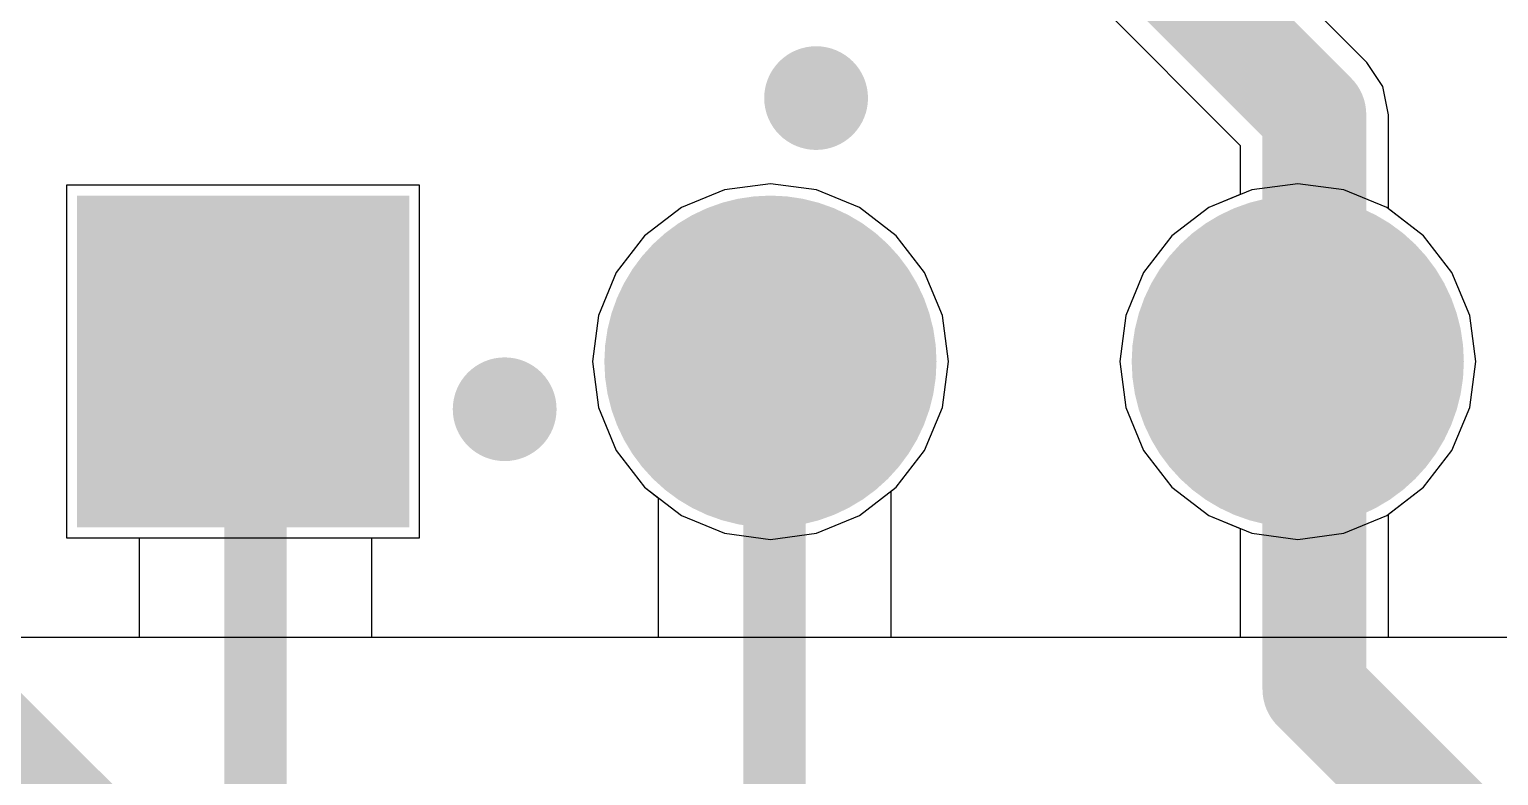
# Model space of a CAD drawing. Header units: millimetres. Extents: x 15 to 122, y 23 to 96.
# Drawn here: x 96.71 to 103.79, y 40.23 to 43.83 of the extents above; entities that cross this region are included whole.
import ezdxf

# ---------------------------------------------------------------- set-up
doc = ezdxf.new("R2010")
doc.units = ezdxf.units.MM
for name, color, linetype in [('BottomLayer', 5, 'Continuous'), ('TopLayer', 1, 'Continuous'), ('TopSolder', 216, 'Continuous')]:
    doc.layers.add(name, color=color, linetype=linetype)

msp = doc.modelspace()

# ---------------------------------------------------------------- linework, layer by layer
at = {"layer": 'BottomLayer'}
for p, q in [((103.1523337, 43.67232566), (102.34838052, 44.47627884)), ((101.843713, 43.97160116), (102.5431401, 43.27217406)), ((103.2296894, 43.55655246), (103.1523337, 43.67232566)), ((103.2568547, 43.41998936), (103.2296894, 43.55655246)), ((103.2568547, 42.96616756), (103.2568547, 43.41998936)), ((102.5431401, 43.27217406), (102.5431401, 43.03532921999999)), ((98.59000094, 43.0799748), (96.89000433999999, 43.0799748)), ((96.89000433999999, 43.0799748), (96.89000433999999, 41.3799782)), ((98.59000094, 41.3799782), (98.59000094, 43.0799748)), ((100.05810824, 43.05809778), (99.851337, 42.97244898)), ((100.28000264, 43.08731032), (100.05810824, 43.05809778)), ((100.50189704, 43.05809778), (100.28000264, 43.08731032)), ((100.70866828, 42.97244898), (100.50189704, 43.05809778)), ((102.5431401, 43.03532921999999), (102.391337, 42.97244898)), ((99.851337, 42.97244898), (99.67377576, 42.83620338)), ((100.88622952, 42.83620338), (100.70866828, 42.97244898)), ((102.391337, 42.97244898), (102.21377576, 42.83620338)), ((103.42622952, 42.83620338), (103.2568547, 42.96616756)), ((99.67377576, 42.83620338), (99.53753015999999, 42.65864467999999)), ((101.02247512, 42.65864467999999), (100.88622952, 42.83620338)), ((102.21377576, 42.83620338), (102.07753016, 42.65864467999999)), ((103.56247512, 42.65864467999999), (103.42622952, 42.83620338)), ((99.53753015999999, 42.65864467999999), (99.45188135999999, 42.4518709)), ((101.10812392, 42.4518709), (101.02247512, 42.65864467999999)), ((102.07753016, 42.65864467999999), (101.99188136, 42.4518709)), ((103.64812392, 42.4518709), (103.56247512, 42.65864467999999)), ((99.45188135999999, 42.4518709), (99.42266882, 42.2299765)), ((101.13733646, 42.2299765), (101.10812392, 42.4518709)), ((101.99188136, 42.4518709), (101.96266882, 42.2299765)), ((103.67733646, 42.2299765), (103.64812392, 42.4518709)), ((99.42266882, 42.2299765), (99.45188135999999, 42.0080821)), ((101.10812392, 42.0080821), (101.13733646, 42.2299765)), ((101.96266882, 42.2299765), (101.99188136, 42.0080821)), ((103.64812392, 42.0080821), (103.67733646, 42.2299765)), ((99.45188135999999, 42.0080821), (99.53753015999999, 41.80130832)), ((101.02247512, 41.80130832), (101.10812392, 42.0080821)), ((101.99188136, 42.0080821), (102.07753016, 41.80130832)), ((103.56247512, 41.80130832), (103.64812392, 42.0080821)), ((99.53753015999999, 41.80130832), (99.67377576, 41.62374962)), ((100.88622952, 41.62374962), (101.02247512, 41.80130832)), ((102.07753016, 41.80130832), (102.21377576, 41.62374962)), ((103.42622952, 41.62374962), (103.56247512, 41.80130832)), ((99.67377576, 41.62374962), (99.73923409999999, 41.57352112)), ((100.86078126, 41.6042221), (100.88622952, 41.62374962)), ((102.21377576, 41.62374962), (102.391337, 41.48750402)), ((103.2568547, 41.49378544), (103.42622952, 41.62374962)), ((99.73923409999999, 41.57352112), (99.73923409999999, 40.90000202)), ((100.86078126, 40.90000202), (100.86078126, 41.6042221)), ((102.391337, 41.48750402), (102.5431401, 41.42462378)), ((103.2568547, 40.90000202), (103.2568547, 41.49378544)), ((102.5431401, 41.42462378), (102.5431401, 40.90000202)), ((96.89000433999999, 41.3799782), (97.23923402, 41.3799782)), ((97.23923402, 41.3799782), (97.23923402, 40.90000202)), ((98.36078117999999, 40.90000202), (98.36078117999999, 41.3799782)), ((98.36078117999999, 41.3799782), (98.59000094, 41.3799782)), ((97.23923402, 40.90000202), (94.19999956, 40.90000202)), ((99.73923409999999, 40.90000202), (98.36078117999999, 40.90000202)), ((102.5431401, 40.90000202), (100.86078126, 40.90000202)), ((105.98255918, 40.90000202), (103.2568547, 40.90000202))]:
    msp.add_line(p, q, dxfattribs=at)
for points, const_width in [([(101.55000772, 44.76997904), (102.8999974, 43.41998936)], 0.499999), ([(102.8999974, 42.2299765), (102.8999974, 43.41998936)], 0.499999), ([(102.8999974, 40.65000506), (102.8999974, 42.2299765)], 0.499999), ([(97.74000772, 42.22997904), (97.8000076, 42.16997916)], 0.2999994), ([(97.8000076, 39.47499344), (97.8000076, 42.16997916)], 0.2999994), ([(100.28000772, 42.22997904), (100.30000768, 42.20997908)], 0.2999994), ([(100.30000768, 39.47499598), (100.30000768, 42.20997908)], 0.2999994), ([(102.8999974, 40.65000506), (104.89999848, 38.65000398)], 0.499999)]:
    msp.add_lwpolyline(points, dxfattribs=dict(at, const_width=const_width))
for points, const_width in [([(100.3749707, 43.49998666, 1), (100.62496766, 43.49998666, 1)], 0.2499995), ([(102.77499892, 43.41998936, 1), (103.02499588, 43.41998936, 1)], 0.2499995), ([(102.77499892, 43.41998936, 1), (103.02499588, 43.41998936, 1)], 0.2499995), ([(99.90500465999999, 42.2299765, 1), (100.65500062, 42.2299765, 1)], 0.7499985), ([(102.44500466, 42.2299765, 1), (103.19500062, 42.2299765, 1)], 0.7499985), ([(102.77499892, 42.2299765, 1), (103.02499588, 42.2299765, 1)], 0.2499995), ([(102.77499892, 42.2299765, 1), (103.02499588, 42.2299765, 1)], 0.2499995), ([(97.66500914, 42.22997904, 1), (97.8150063, 42.22997904, 1)], 0.1499997), ([(97.72500901999999, 42.16997916, 1), (97.87500618, 42.16997916, 1)], 0.1499997), ([(97.72500901999999, 42.16997916, 1), (97.87500618, 42.16997916, 1)], 0.1499997), ([(100.20500914, 42.22997904, 1), (100.3550063, 42.22997904, 1)], 0.1499997), ([(100.2250091, 42.20997908, 1), (100.37500626, 42.20997908, 1)], 0.1499997), ([(100.2250091, 42.20997908, 1), (100.37500626, 42.20997908, 1)], 0.1499997), ([(98.87497116, 41.99998712, 1), (99.12496811999999, 41.99998712, 1)], 0.2499995), ([(102.77499892, 40.65000506, 1), (103.02499588, 40.65000506, 1)], 0.2499995), ([(102.77499892, 40.65000506, 1), (103.02499588, 40.65000506, 1)], 0.2499995)]:
    msp.add_lwpolyline(points, format="xyb", close=True, dxfattribs=dict(at, const_width=const_width))
msp.add_solid([(98.49000113999999, 42.979975), (96.99000414, 42.979975), (98.49000113999999, 41.479978), (96.99000414, 41.479978)], dxfattribs=at)
at = {"layer": 'TopLayer'}
for p, q in [((98.59000094, 43.0799748), (96.89000433999999, 43.0799748)), ((96.89000433999999, 43.0799748), (96.89000433999999, 41.3799782)), ((98.59000094, 41.3799782), (98.59000094, 43.0799748)), ((100.05810824, 43.05809778), (99.851337, 42.97244898)), ((100.28000264, 43.08731032), (100.05810824, 43.05809778)), ((100.50189704, 43.05809778), (100.28000264, 43.08731032)), ((100.70866828, 42.97244898), (100.50189704, 43.05809778)), ((102.59810824, 43.05809778), (102.391337, 42.97244898)), ((102.82000264, 43.08731032), (102.59810824, 43.05809778)), ((103.04189704, 43.05809778), (102.82000264, 43.08731032)), ((103.24866828, 42.97244898), (103.04189704, 43.05809778)), ((99.851337, 42.97244898), (99.67377576, 42.83620338)), ((100.88622952, 42.83620338), (100.70866828, 42.97244898)), ((102.391337, 42.97244898), (102.21377576, 42.83620338)), ((103.42622952, 42.83620338), (103.24866828, 42.97244898)), ((99.67377576, 42.83620338), (99.53753015999999, 42.65864467999999)), ((101.02247512, 42.65864467999999), (100.88622952, 42.83620338)), ((102.21377576, 42.83620338), (102.07753016, 42.65864467999999)), ((103.56247512, 42.65864467999999), (103.42622952, 42.83620338)), ((99.53753015999999, 42.65864467999999), (99.45188135999999, 42.4518709)), ((101.10812392, 42.4518709), (101.02247512, 42.65864467999999)), ((102.07753016, 42.65864467999999), (101.99188136, 42.4518709)), ((103.64812392, 42.4518709), (103.56247512, 42.65864467999999)), ((99.45188135999999, 42.4518709), (99.42266882, 42.2299765)), ((101.13733646, 42.2299765), (101.10812392, 42.4518709)), ((101.99188136, 42.4518709), (101.96266882, 42.2299765)), ((103.67733646, 42.2299765), (103.64812392, 42.4518709)), ((99.42266882, 42.2299765), (99.45188135999999, 42.0080821)), ((101.10812392, 42.0080821), (101.13733646, 42.2299765)), ((101.96266882, 42.2299765), (101.99188136, 42.0080821)), ((103.64812392, 42.0080821), (103.67733646, 42.2299765)), ((99.45188135999999, 42.0080821), (99.53753015999999, 41.80130832)), ((101.02247512, 41.80130832), (101.10812392, 42.0080821)), ((101.99188136, 42.0080821), (102.07753016, 41.80130832)), ((103.56247512, 41.80130832), (103.64812392, 42.0080821)), ((99.53753015999999, 41.80130832), (99.67377576, 41.62374962)), ((100.88622952, 41.62374962), (101.02247512, 41.80130832)), ((102.07753016, 41.80130832), (102.21377576, 41.62374962)), ((103.42622952, 41.62374962), (103.56247512, 41.80130832)), ((99.67377576, 41.62374962), (99.851337, 41.48750402)), ((100.70866828, 41.48750402), (100.88622952, 41.62374962)), ((102.21377576, 41.62374962), (102.391337, 41.48750402)), ((103.24866828, 41.48750402), (103.42622952, 41.62374962)), ((99.851337, 41.48750402), (100.05810824, 41.40185521999999)), ((100.50189704, 41.40185521999999), (100.70866828, 41.48750402)), ((102.391337, 41.48750402), (102.59810824, 41.40185521999999)), ((103.04189704, 41.40185521999999), (103.24866828, 41.48750402)), ((100.05810824, 41.40185521999999), (100.28000264, 41.37264268)), ((100.28000264, 41.37264268), (100.50189704, 41.40185521999999)), ((102.59810824, 41.40185521999999), (102.82000264, 41.37264268)), ((102.82000264, 41.37264268), (103.04189704, 41.40185521999999)), ((96.89000433999999, 41.3799782), (98.59000094, 41.3799782)), ((110.10000078, 40.90000202), (94.19999956, 40.90000202))]:
    msp.add_line(p, q, dxfattribs=at)
for points, const_width in [([(100.3749707, 43.49998666, 1), (100.62496766, 43.49998666, 1)], 0.2499995), ([(99.90500465999999, 42.2299765, 1), (100.65500062, 42.2299765, 1)], 0.7499985), ([(102.44500466, 42.2299765, 1), (103.19500062, 42.2299765, 1)], 0.7499985), ([(98.87497116, 41.99998712, 1), (99.12496811999999, 41.99998712, 1)], 0.2499995)]:
    msp.add_lwpolyline(points, format="xyb", close=True, dxfattribs=dict(at, const_width=const_width))
at = {"layer": 'TopLayer', "const_width": 0.499999}
msp.add_lwpolyline([(94.8000009, 42.14999951999999), (99.15002776, 37.79997265999999)], dxfattribs=at)
at = {"layer": 'TopLayer'}
msp.add_solid([(98.49000113999999, 42.979975), (96.99000414, 42.979975), (98.49000113999999, 41.479978), (96.99000414, 41.479978)], dxfattribs=at)
at = {"layer": 'TopSolder', "const_width": 0.7999984}
for points in [[(99.88000344, 42.2299765, 1), (100.68000184, 42.2299765, 1)], [(99.88000344, 42.2299765, 1), (100.68000184, 42.2299765, 1)], [(102.42000344, 42.2299765, 1), (103.22000184, 42.2299765, 1)], [(102.42000344, 42.2299765, 1), (103.22000184, 42.2299765, 1)]]:
    msp.add_lwpolyline(points, format="xyb", close=True, dxfattribs=at)
at = {"layer": 'TopSolder'}
msp.add_solid([(98.54000103999999, 43.0299749), (96.94000424, 43.0299749), (98.54000103999999, 41.4299781), (96.94000424, 41.4299781)], dxfattribs=at)
msp.add_solid([(98.54000103999999, 43.0299749), (96.94000424, 43.0299749), (98.54000103999999, 41.4299781), (96.94000424, 41.4299781)], dxfattribs=at)

doc.saveas('drawing.dxf')
